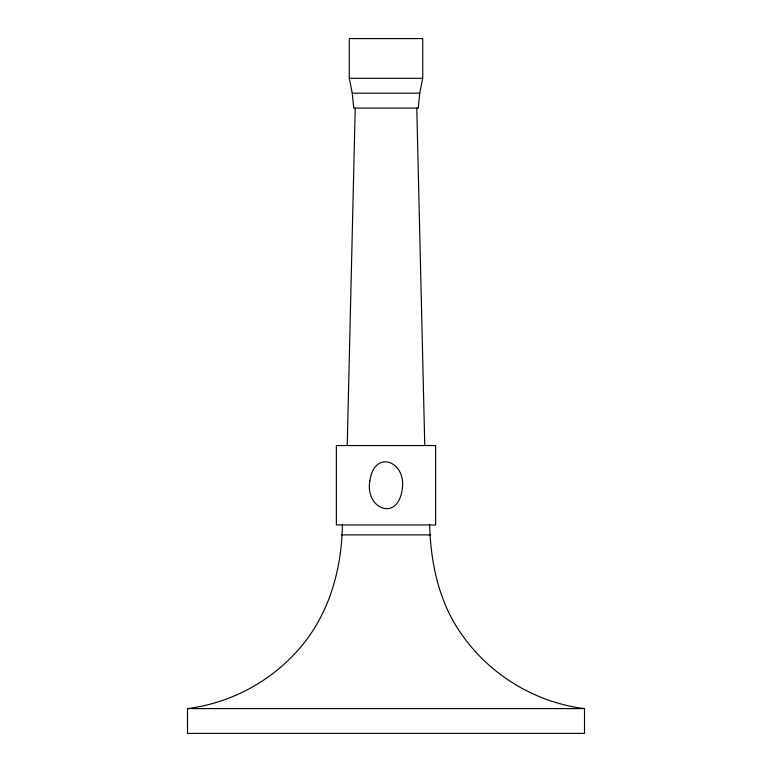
<?xml version="1.0" encoding="UTF-8"?>
<svg xmlns="http://www.w3.org/2000/svg" width="772" height="772" viewBox="0 0 772 772"><rect width="100%" height="100%" fill="white"/><g stroke="black" fill="none" stroke-linecap="round" stroke-linejoin="round"><path stroke-width="1.16" d="M347.236 445.492L355.226 108.08M342.401 524.256C341.851 569.997 328.64 616.471 297.345 650.902C269.129 682.506 229.516 703.311 187.49 708.59L187.49 733.4L584.51 733.4L584.51 708.59C535.421 702.549 489.776 674.94 461.627 634.275C438.814 602.208 430.641 562.923 429.599 524.256M419.746 93.19L418.26 108.08L353.74 108.08L352.254 93.19L349.272 78.3L349.272 38.6L422.728 38.6L422.728 78.3L419.746 93.19L352.254 93.19M349.272 78.3L422.728 78.3M341.33 534.89L430.67 534.89M187.49 708.59L584.51 708.59M416.774 108.08L424.764 445.492M369.778 481.12C365.117 508.864 397.522 522.219 402.222 489.39C406.883 461.646 374.478 448.291 369.778 481.12M435.63 445.55L336.37 445.55L336.37 524.96L435.63 524.96L435.63 445.55"/></g></svg>
